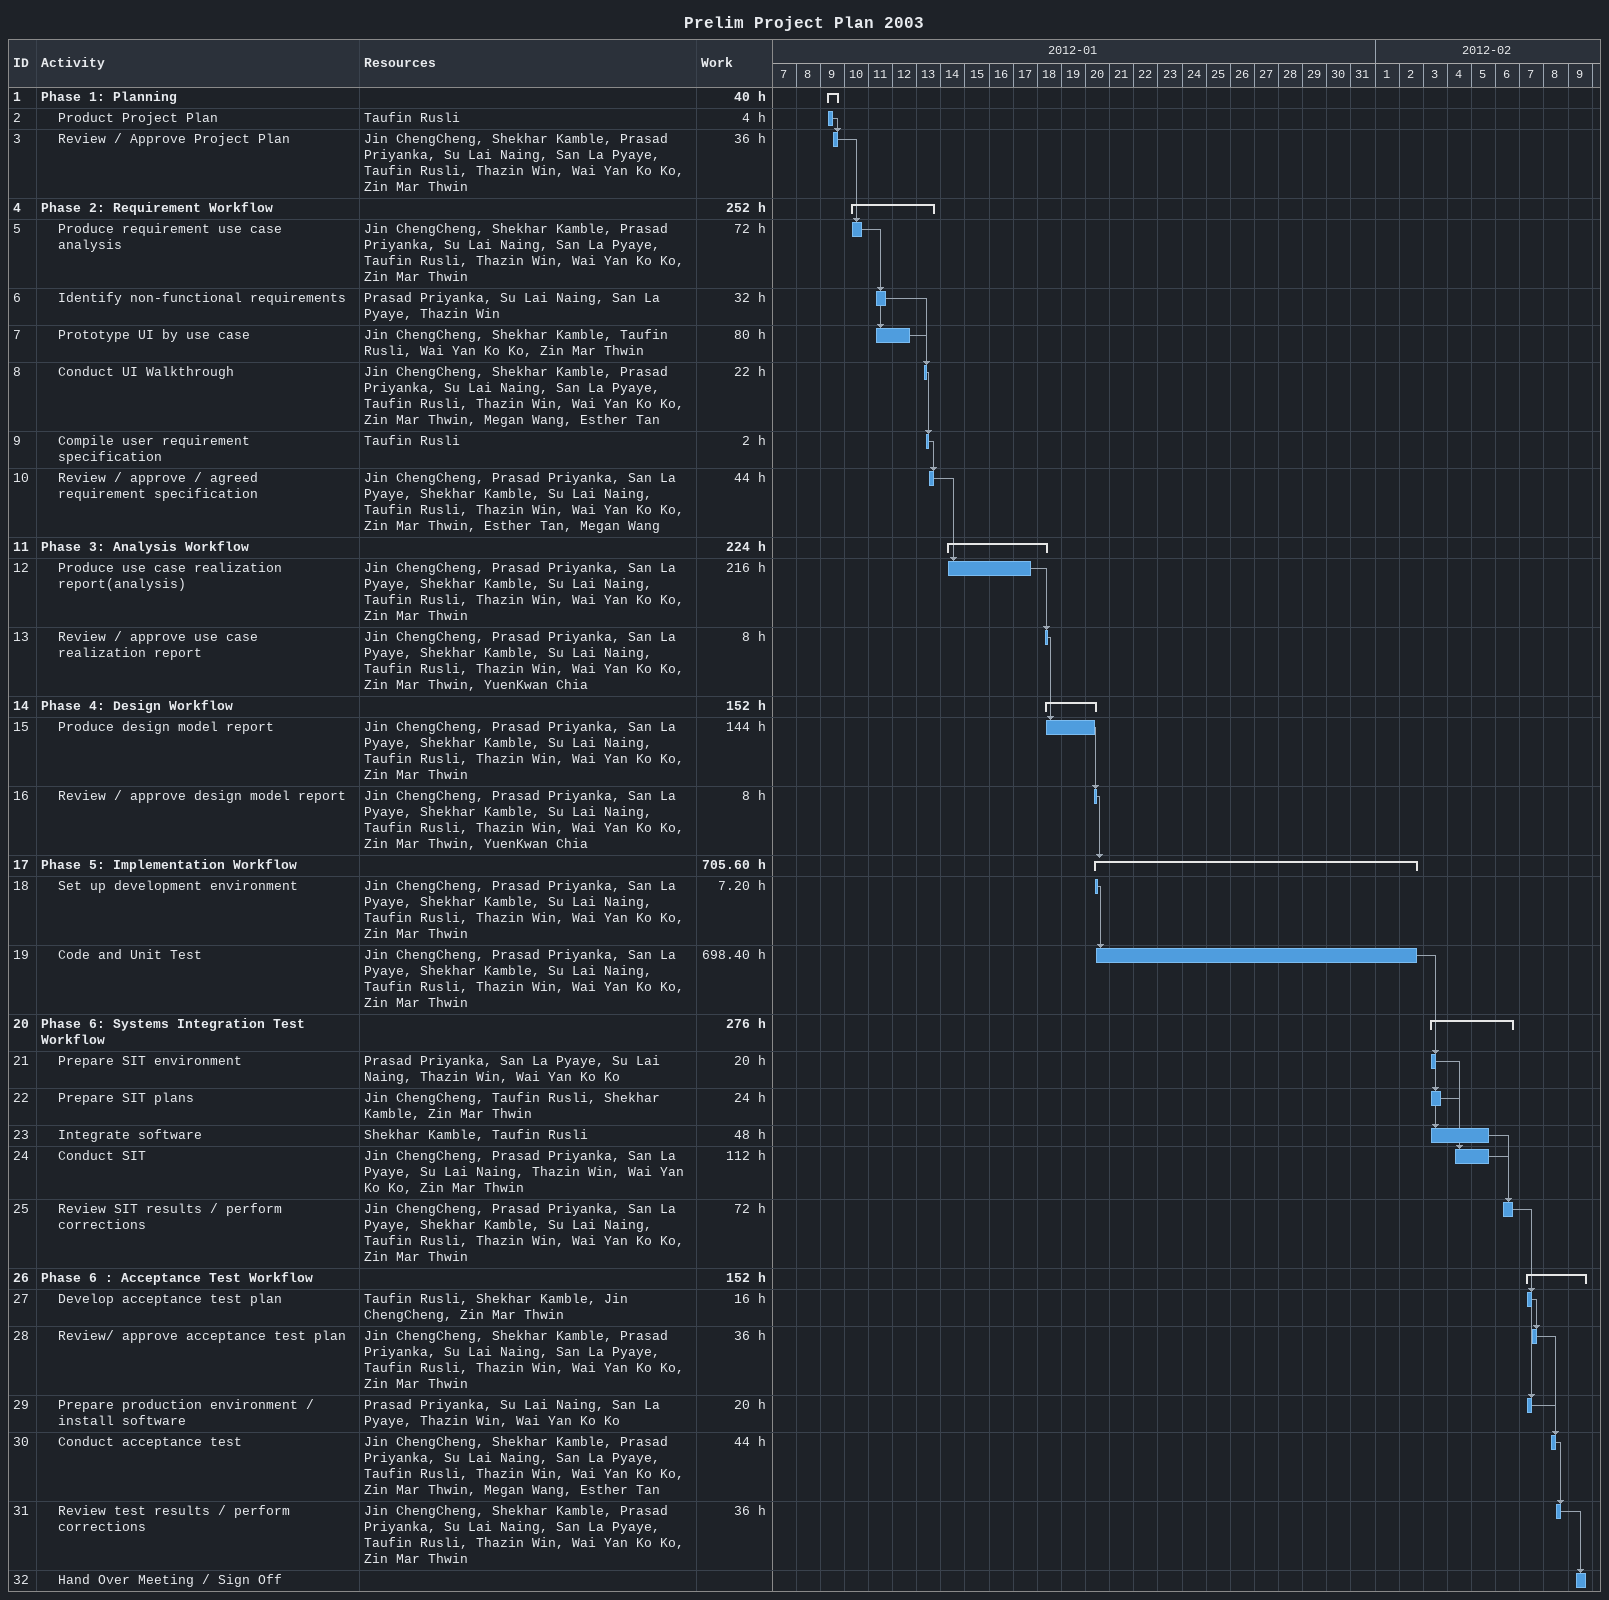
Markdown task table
Prelim Project Plan 2003

| ID | Level | Task | Start | Finish | Predecessors | Resources | Work (h) |
|---|---|---|---|---|---|---|---|
| 1 | 1 | **Phase 1: Planning** | 2012-01-09 | 2012-01-09 |  |  | 40 |
| 2 | 2 | Product Project Plan | 2012-01-09 | 2012-01-09 |  | Taufin Rusli | 4 |
| 3 | 2 | Review / Approve Project Plan | 2012-01-09 | 2012-01-09 | 2 | Jin ChengCheng, Shekhar Kamble, Prasad Priyanka, Su Lai Naing, San La Pyaye, Taufin Rusli, Thazin Win, Wai Yan Ko Ko, Zin Mar Thwin | 36 |
| 4 | 1 | **Phase 2: Requirement Workflow** | 2012-01-10 | 2012-01-13 |  |  | 252 |
| 5 | 2 | Produce requirement use case analysis | 2012-01-10 | 2012-01-10 | 3 | Jin ChengCheng, Shekhar Kamble, Prasad Priyanka, Su Lai Naing, San La Pyaye, Taufin Rusli, Thazin Win, Wai Yan Ko Ko, Zin Mar Thwin | 72 |
| 6 | 2 | Identify non-functional requirements | 2012-01-11 | 2012-01-11 | 5 | Prasad Priyanka, Su Lai Naing, San La Pyaye, Thazin Win | 32 |
| 7 | 2 | Prototype UI by use case | 2012-01-11 | 2012-01-12 | 5 | Jin ChengCheng, Shekhar Kamble, Taufin Rusli, Wai Yan Ko Ko, Zin Mar Thwin | 80 |
| 8 | 2 | Conduct UI Walkthrough | 2012-01-13 | 2012-01-13 | 7, 6 | Jin ChengCheng, Shekhar Kamble, Prasad Priyanka, Su Lai Naing, San La Pyaye, Taufin Rusli, Thazin Win, Wai Yan Ko Ko, Zin Mar Thwin, Megan Wang, Esther Tan | 22 |
| 9 | 2 | Compile user requirement specification | 2012-01-13 | 2012-01-13 | 8 | Taufin Rusli | 2 |
| 10 | 2 | Review / approve / agreed requirement specification | 2012-01-13 | 2012-01-13 | 9 | Jin ChengCheng, Prasad Priyanka, San La Pyaye, Shekhar Kamble, Su Lai Naing, Taufin Rusli, Thazin Win, Wai Yan Ko Ko, Zin Mar Thwin, Esther Tan, Megan Wang | 44 |
| 11 | 1 | **Phase 3: Analysis Workflow** | 2012-01-14 | 2012-01-18 |  |  | 224 |
| 12 | 2 | Produce use case realization report(analysis) | 2012-01-14 | 2012-01-17 | 10 | Jin ChengCheng, Prasad Priyanka, San La Pyaye, Shekhar Kamble, Su Lai Naing, Taufin Rusli, Thazin Win, Wai Yan Ko Ko, Zin Mar Thwin | 216 |
| 13 | 2 | Review / approve use case realization report | 2012-01-18 | 2012-01-18 | 12 | Jin ChengCheng, Prasad Priyanka, San La Pyaye, Shekhar Kamble, Su Lai Naing, Taufin Rusli, Thazin Win, Wai Yan Ko Ko, Zin Mar Thwin, YuenKwan Chia | 8 |
| 14 | 1 | **Phase 4: Design Workflow** | 2012-01-18 | 2012-01-20 |  |  | 152 |
| 15 | 2 | Produce design model report | 2012-01-18 | 2012-01-20 | 13 | Jin ChengCheng, Prasad Priyanka, San La Pyaye, Shekhar Kamble, Su Lai Naing, Taufin Rusli, Thazin Win, Wai Yan Ko Ko, Zin Mar Thwin | 144 |
| 16 | 2 | Review / approve design model report | 2012-01-20 | 2012-01-20 | 15 | Jin ChengCheng, Prasad Priyanka, San La Pyaye, Shekhar Kamble, Su Lai Naing, Taufin Rusli, Thazin Win, Wai Yan Ko Ko, Zin Mar Thwin, YuenKwan Chia | 8 |
| 17 | 1 | **Phase 5: Implementation Workflow** | 2012-01-20 | 2012-02-02 | 16 |  | 705.60 |
| 18 | 2 | Set up development environment | 2012-01-20 | 2012-01-20 |  | Jin ChengCheng, Prasad Priyanka, San La Pyaye, Shekhar Kamble, Su Lai Naing, Taufin Rusli, Thazin Win, Wai Yan Ko Ko, Zin Mar Thwin | 7.20 |
| 19 | 2 | Code and Unit Test | 2012-01-20 | 2012-02-02 | 18 | Jin ChengCheng, Prasad Priyanka, San La Pyaye, Shekhar Kamble, Su Lai Naing, Taufin Rusli, Thazin Win, Wai Yan Ko Ko, Zin Mar Thwin | 698.40 |
| 20 | 1 | **Phase 6: Systems Integration Test Workflow** | 2012-02-03 | 2012-02-06 |  |  | 276 |
| 21 | 2 | Prepare SIT environment | 2012-02-03 | 2012-02-03 | 19 | Prasad Priyanka, San La Pyaye, Su Lai Naing, Thazin Win, Wai Yan Ko Ko | 20 |
| 22 | 2 | Prepare SIT plans | 2012-02-03 | 2012-02-03 | 19 | Jin ChengCheng, Taufin Rusli, Shekhar Kamble, Zin Mar Thwin | 24 |
| 23 | 2 | Integrate software | 2012-02-03 | 2012-02-05 | 19 | Shekhar Kamble, Taufin Rusli | 48 |
| 24 | 2 | Conduct SIT | 2012-02-04 | 2012-02-05 | 21, 22 | Jin ChengCheng, Prasad Priyanka, San La Pyaye, Su Lai Naing, Thazin Win, Wai Yan Ko Ko, Zin Mar Thwin | 112 |
| 25 | 2 | Review SIT results / perform corrections | 2012-02-06 | 2012-02-06 | 24, 23 | Jin ChengCheng, Prasad Priyanka, San La Pyaye, Shekhar Kamble, Su Lai Naing, Taufin Rusli, Thazin Win, Wai Yan Ko Ko, Zin Mar Thwin | 72 |
| 26 | 1 | **Phase 6 : Acceptance Test Workflow** | 2012-02-07 | 2012-02-09 |  |  | 152 |
| 27 | 2 | Develop acceptance test plan | 2012-02-07 | 2012-02-07 | 25 | Taufin Rusli, Shekhar Kamble, Jin ChengCheng, Zin Mar Thwin | 16 |
| 28 | 2 | Review/ approve acceptance test plan | 2012-02-07 | 2012-02-07 | 27 | Jin ChengCheng, Shekhar Kamble, Prasad Priyanka, Su Lai Naing, San La Pyaye, Taufin Rusli, Thazin Win, Wai Yan Ko Ko, Zin Mar Thwin | 36 |
| 29 | 2 | Prepare production environment / install software | 2012-02-07 | 2012-02-07 | 25 | Prasad Priyanka, Su Lai Naing, San La Pyaye, Thazin Win, Wai Yan Ko Ko | 20 |
| 30 | 2 | Conduct acceptance test | 2012-02-08 | 2012-02-08 | 29, 28 | Jin ChengCheng, Shekhar Kamble, Prasad Priyanka, Su Lai Naing, San La Pyaye, Taufin Rusli, Thazin Win, Wai Yan Ko Ko, Zin Mar Thwin, Megan Wang, Esther Tan | 44 |
| 31 | 2 | Review test results / perform corrections | 2012-02-08 | 2012-02-08 | 30 | Jin ChengCheng, Shekhar Kamble, Prasad Priyanka, Su Lai Naing, San La Pyaye, Taufin Rusli, Thazin Win, Wai Yan Ko Ko, Zin Mar Thwin | 36 |
| 32 | 2 | Hand Over Meeting / Sign Off | 2012-02-09 | 2012-02-09 | 31 |  |  |
